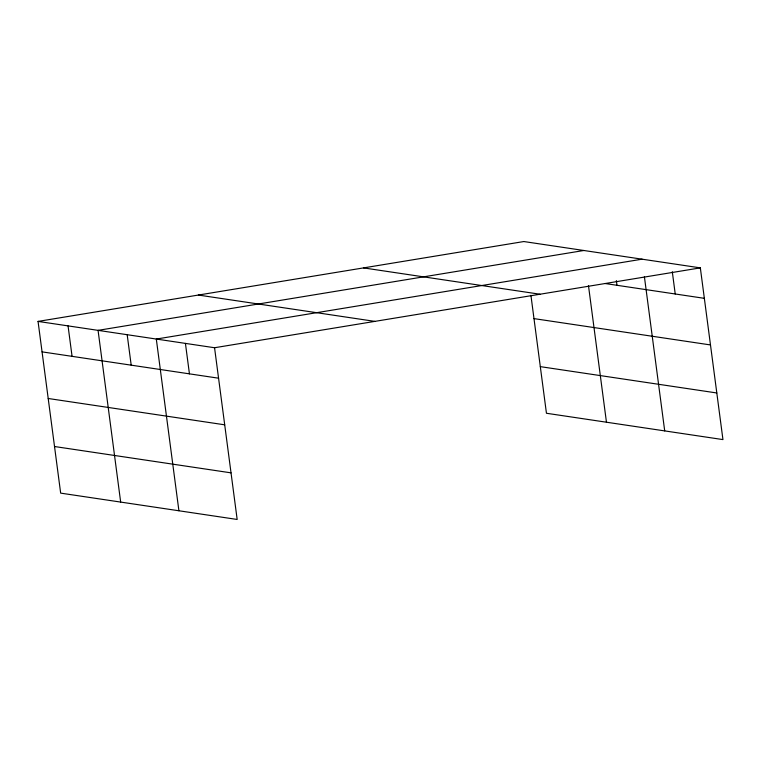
<?xml version="1.0" encoding="UTF-8"?>
<svg xmlns="http://www.w3.org/2000/svg" width="761" height="761" viewBox="0 0 761 761"><rect width="100%" height="100%" fill="white"/><g stroke="black" fill="none" stroke-linecap="round" stroke-linejoin="round"><path stroke-width="1.14" d="M38.05 321.408L214.554 347.739L237.166 519.459L60.661 493.128L38.05 321.408L523.834 241.541L700.339 267.872L722.95 439.592L546.446 413.261L530.921 295.306M583.849 250.493L98.064 330.36L120.666 502.079M642.094 259.178L156.309 339.054L178.911 510.774M214.554 347.739L700.339 267.872M605.337 283.558L704.353 298.331M363.53 267.901L540.034 294.231M533.984 318.612L710.489 344.942M198.364 295.049L374.869 321.38M540.31 366.64L716.814 392.971M42.064 351.867L218.569 378.198M48.2 398.488L224.704 424.819M54.516 446.517L231.021 472.847M672.296 271.725L675.226 293.984M644.405 276.757L664.705 430.897M616.362 280.609L616.981 285.299M588.472 285.613L606.46 422.212M185.427 343.401L189.441 373.86M127.182 334.707L131.196 365.166M68.052 325.889L72.067 356.348"/></g></svg>
